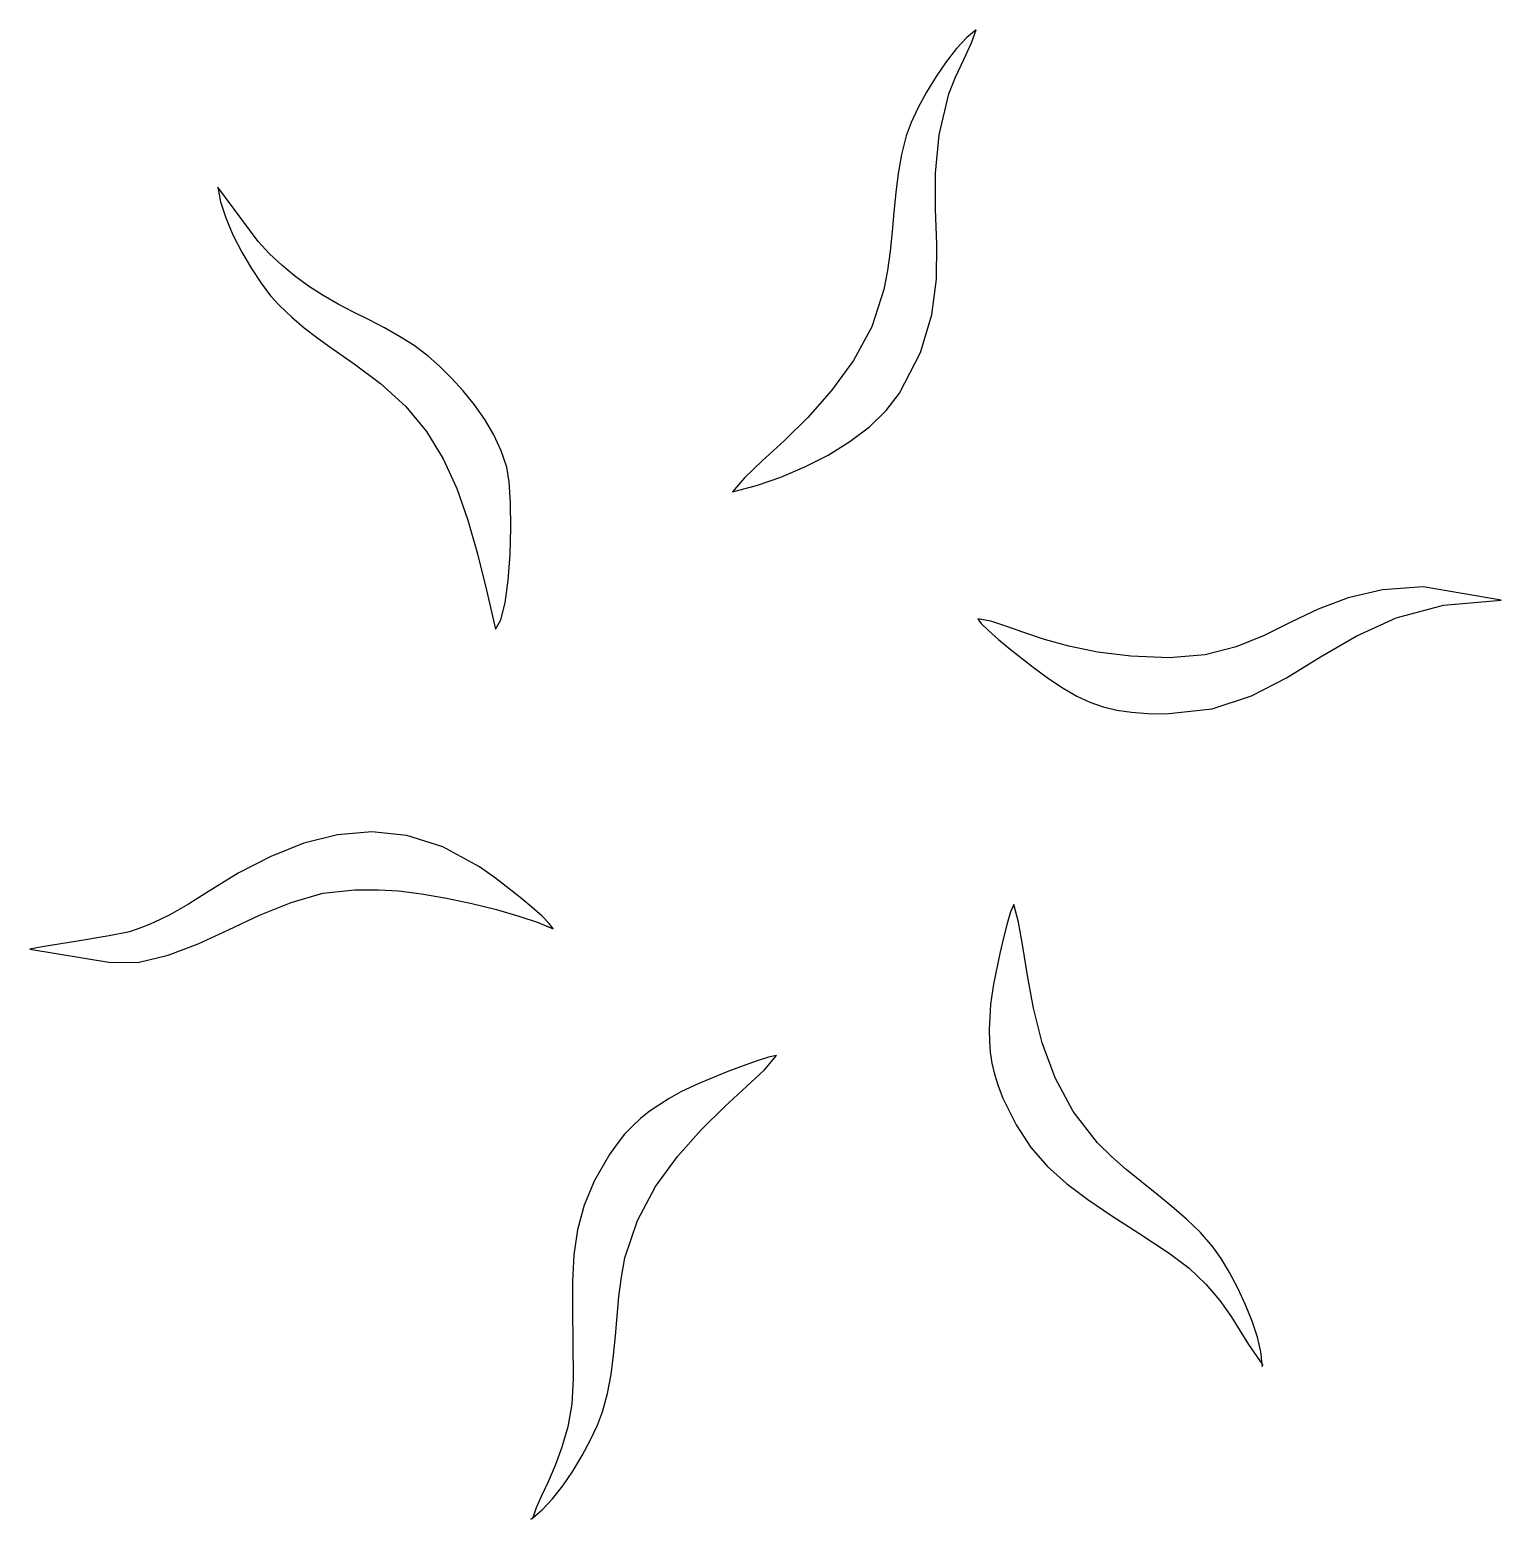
# Model space of a CAD drawing. Extents: x -16.2 to 16.4, y -17 to 16.1.
import ezdxf

# ---------------------------------------------------------------- set-up
doc = ezdxf.new("R2010")
doc.units = 0
doc.layers.add('LAYER_1', color=7, linetype='CONTINUOUS')

msp = doc.modelspace()

# ---------------------------------------------------------------- linework, layer by layer
at = {"layer": 'LAYER_1', "color": 242}
for points in [[(-0.6198, 5.8414), (-0.0865, 5.9856), (0.4543, 6.1717), (0.9889, 6.3974), (1.5033, 6.6604), (1.9838, 6.9581), (2.4165, 7.2883), (2.7875, 7.6485), (3.0831, 8.0363), (3.5502, 8.9356), (3.8052, 9.7715), (3.907, 10.5658), (3.9146, 11.3403), (3.887, 12.1166), (3.8833, 12.9167), (3.9624, 13.7622), (4.1832, 14.6749), (4.3293, 15.0426), (4.5146, 15.44), (4.6857, 15.8103), (4.7896, 16.0969), (4.5783, 15.9228), (4.3524, 15.6808), (4.1216, 15.3875), (3.8957, 15.0599), (3.6844, 14.7149), (3.4976, 14.3692), (3.345, 14.0397), (3.2364, 13.7432), (3.1307, 13.3306), (3.0553, 12.9097), (3.0014, 12.4828), (2.9601, 12.0519), (2.9223, 11.6191), (2.8793, 11.1867), (2.822, 10.7567), (2.7416, 10.3312), (2.4682, 9.5043), (2.0668, 8.7576), (1.5803, 8.089), (1.0519, 7.4963), (0.5247, 6.9774), (0.0416, 6.53), (-0.3543, 6.1521), (-0.6198, 5.8414)], [(-5.879, 2.7987), (-5.7592, 3.0013), (-5.6654, 3.3794), (-5.5971, 3.8806), (-5.554, 4.4523), (-5.5358, 5.042), (-5.5421, 5.5972), (-5.5726, 6.0654), (-5.627, 6.394), (-5.7511, 6.7572), (-5.9171, 7.1109), (-6.1175, 7.4521), (-6.3449, 7.7774), (-6.5918, 8.0835), (-6.8506, 8.3672), (-7.1138, 8.6253), (-7.3741, 8.8544), (-7.6819, 9.0874), (-8.0056, 9.294), (-8.3406, 9.4821), (-8.6823, 9.6591), (-9.0263, 9.8327), (-9.3679, 10.0106), (-9.7027, 10.2004), (-10.0261, 10.4097), (-10.3336, 10.6353), (-10.6211, 10.8708), (-10.8901, 11.1225), (-11.1423, 11.397), (-12.0398, 12.6034), (-11.9812, 12.2811), (-11.864, 11.9224), (-11.7016, 11.5448), (-11.5073, 11.1656), (-11.2944, 10.8023), (-11.0765, 10.4725), (-10.8667, 10.1934), (-10.6785, 9.9826), (-10.3963, 9.7181), (-10.1198, 9.4841), (-9.8463, 9.2722), (-9.5731, 9.0739), (-9.0168, 8.685), (-8.429, 8.2503), (-7.8639, 7.7374), (-7.4056, 7.1793), (-7.0357, 6.5743), (-6.7363, 5.9212), (-6.489, 5.2185), (-6.2758, 4.4648), (-6.0786, 3.6586), (-5.879, 2.7987)], [(9.0721, 2.16), (8.2193, 2.1947), (7.481, 2.2867), (6.8459, 2.4178), (6.3029, 2.5698), (5.8408, 2.7247), (5.4483, 2.8641), (5.1141, 2.97), (4.8272, 3.0242), (4.8986, 2.9217), (5.0585, 2.7635), (5.2805, 2.5686), (5.5381, 2.3556), (6.0539, 1.9504), (6.394, 1.6982), (6.718, 1.4852), (7.0202, 1.3128), (7.3116, 1.1772), (7.6033, 1.0747), (7.9066, 1.0016), (8.2326, 0.954), (8.5923, 0.9282), (8.997, 0.9204), (10.0225, 1.0285), (10.8938, 1.3137), (11.6743, 1.7167), (12.4275, 2.1788), (13.2167, 2.6409), (14.1054, 3.044), (15.157, 3.3291), (16.435, 3.4372), (14.707, 3.7378), (13.8036, 3.67), (13.0403, 3.4913), (12.3755, 3.2386), (11.7675, 2.9489), (11.1748, 2.6592), (10.5557, 2.4065), (9.8687, 2.2278), (9.0721, 2.16)], [(-16.2096, -4.3013), (-14.4117, -4.5984), (-13.7844, -4.5914), (-13.1385, -4.438), (-12.4761, -4.1836), (-11.7997, -3.8737), (-11.1113, -3.5537), (-10.4132, -3.2688), (-9.7077, -3.0646), (-8.997, -2.9865), (-8.4711, -2.9865), (-8.0277, -3.0096), (-7.5166, -3.0734), (-6.9658, -3.1697), (-6.4036, -3.2903), (-5.8579, -3.4268), (-5.357, -3.5712), (-4.9289, -3.7152), (-4.6018, -3.8505), (-4.6766, -3.7405), (-4.8427, -3.5744), (-5.0727, -3.3714), (-5.3396, -3.1507), (-5.875, -2.733), (-6.2316, -2.475), (-7.0491, -2.0361), (-7.8453, -1.7853), (-8.6224, -1.7017), (-9.3827, -1.7644), (-10.1286, -1.9527), (-10.8624, -2.2455), (-11.5863, -2.6221), (-12.3028, -3.0616), (-12.6917, -3.3063), (-13.1049, -3.541), (-13.3202, -3.65), (-13.5409, -3.7509), (-13.7669, -3.8418), (-13.998, -3.9209), (-14.4502, -4.0126), (-15.1939, -4.1368), (-15.8925, -4.2481), (-16.2096, -4.3013)], [(9.0713, -11.049), (9.5142, -11.3862), (9.8837, -11.7417), (10.1898, -12.1022), (10.4428, -12.4543), (10.8306, -13.0801), (11.1287, -13.5125), (11.1014, -13.2388), (11.0253, -12.9169), (10.9091, -12.5634), (10.7617, -12.1953), (10.592, -11.8294), (10.4087, -11.4823), (10.2206, -11.171), (10.0367, -10.9123), (9.7601, -10.5949), (9.4557, -10.2979), (9.1312, -10.0151), (8.7944, -9.7406), (8.453, -9.4681), (8.1146, -9.1917), (7.7871, -8.9051), (7.4781, -8.6022), (6.938, -7.9091), (6.5389, -7.1579), (6.2542, -6.3822), (6.0574, -5.6155), (5.9221, -4.8914), (5.8216, -4.2435), (5.7293, -3.7054), (5.6189, -3.3106), (5.5519, -3.475), (5.4745, -3.7324), (5.3923, -4.0522), (5.3109, -4.4041), (5.1728, -5.0825), (5.1049, -5.5243), (5.0863, -5.8184), (5.0775, -6.0904), (5.0813, -6.3465), (5.1001, -6.593), (5.1366, -6.8363), (5.1935, -7.0825), (5.2733, -7.3381), (5.3788, -7.6092), (5.672, -8.2062), (6.0005, -8.7042), (6.3706, -9.1289), (6.7889, -9.5059), (7.2617, -9.8608), (7.7954, -10.2192), (8.3965, -10.6067), (9.0713, -11.049)], [(-4.151, -13.8431), (-4.1846, -14.3988), (-4.2744, -14.9036), (-4.4035, -15.3585), (-4.5552, -15.7647), (-4.7127, -16.1232), (-4.8593, -16.4351), (-4.9782, -16.7015), (-5.0526, -16.9235), (-4.8404, -16.7484), (-4.6153, -16.5059), (-4.3863, -16.2127), (-4.1625, -15.8854), (-3.9529, -15.5407), (-3.7666, -15.1953), (-3.6127, -14.8659), (-3.5001, -14.5691), (-3.3903, -14.1626), (-3.313, -13.7444), (-3.2586, -13.3174), (-3.218, -12.8848), (-3.1817, -12.4494), (-3.1403, -12.0144), (-3.0844, -11.5828), (-3.0048, -11.1575), (-2.7296, -10.3231), (-2.3276, -9.5735), (-1.8416, -8.9052), (-1.3141, -8.3151), (-0.7878, -7.7996), (-0.3055, -7.3555), (0.0903, -6.9794), (0.3568, -6.6679), (0.1829, -6.7038), (-0.074, -6.7827), (-0.3854, -6.8924), (-0.7231, -7.0206), (-1.3636, -7.2835), (-1.7684, -7.4729), (-2.0231, -7.6212), (-2.254, -7.7653), (-2.4647, -7.9109), (-2.659, -8.0637), (-2.8407, -8.2294), (-3.0137, -8.4137), (-3.1816, -8.6223), (-3.3482, -8.8608), (-3.6809, -9.4366), (-3.9118, -9.9867), (-4.0587, -10.5306), (-4.1391, -11.088), (-4.1709, -11.6783), (-4.1716, -12.3212), (-4.1591, -13.0363), (-4.151, -13.8431)], [(11.1304, -13.5663), (11.1375, -13.5107), (11.1304, -13.5663)], [(-5.0964, -16.9548), (-5.0463, -16.9297), (-5.0964, -16.9548)]]:
    msp.add_lwpolyline(points, close=True, dxfattribs=at)

doc.saveas('drawing.dxf')
